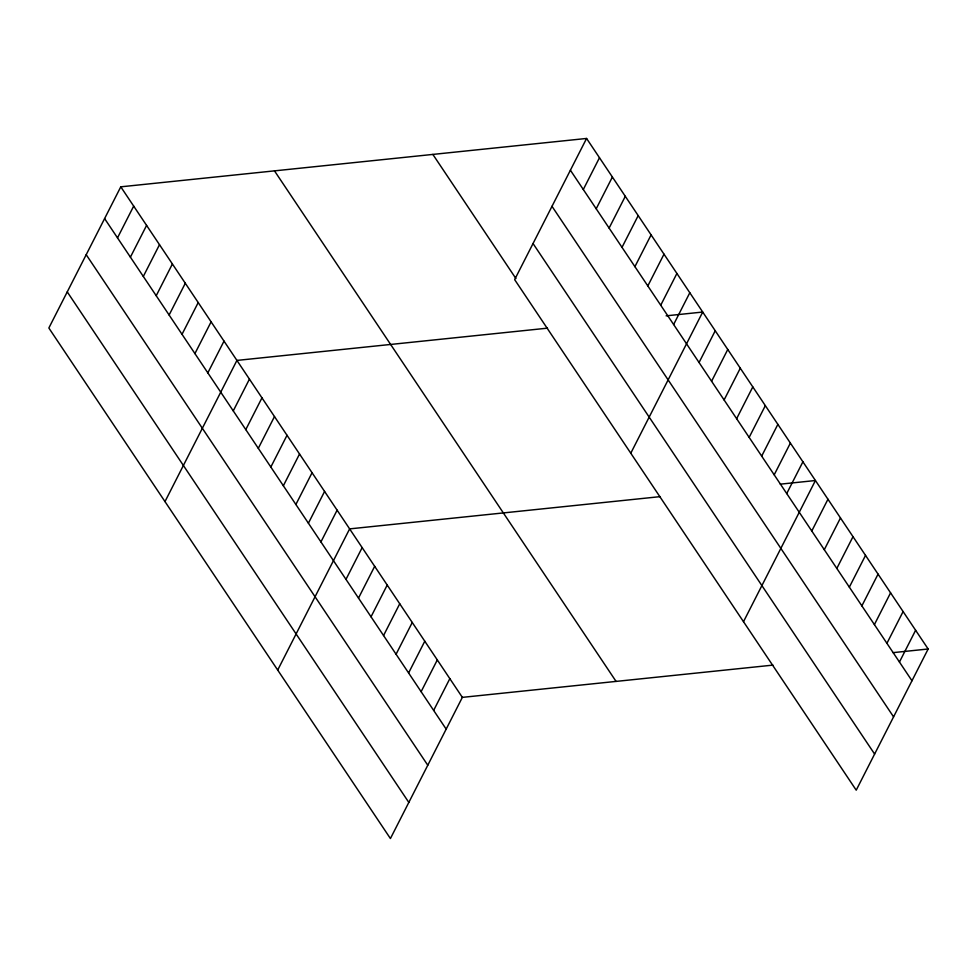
<?xml version="1.0" encoding="UTF-8"?>
<svg xmlns="http://www.w3.org/2000/svg" width="977" height="977" viewBox="0 0 977 977"><rect width="100%" height="100%" fill="white"/><g stroke="black" fill="none" stroke-linecap="round" stroke-linejoin="round"><path stroke-width="1.47" d="M586.579 138.453L514.647 279.63L856.218 790.173L928.15 648.997L586.579 138.453L120.782 186.827L48.85 328.003L390.421 838.547L462.353 697.37L772.929 665.117M117.509 237.863L133.69 206.11M130.405 257.159L146.587 225.406M143.314 276.442L159.495 244.69M156.222 295.726L172.392 263.973M169.119 315.021L185.3 283.257M182.027 334.305L198.209 302.552M194.924 353.589L211.105 321.836M207.832 372.872L224.014 341.12M164.991 501.58L236.922 360.415L547.486 328.162M233.259 410.89L249.44 379.125M245.789 429.599L261.97 397.847M258.307 448.321L274.488 416.568M270.837 467.043L287.018 435.29M283.354 485.764L299.536 454.012M295.884 504.486L312.066 472.734M308.402 523.208L324.584 491.443M320.932 541.917L337.114 510.165M277.7 670.063L349.632 528.887L660.208 496.634M345.98 579.361L362.162 547.608M358.51 598.083L374.68 566.33M583.306 189.501L599.475 157.749M371.028 616.805L387.21 585.052M596.202 208.785L612.384 177.032M383.558 635.526L399.74 603.774M609.111 228.081L625.292 196.316M396.076 654.248L412.257 622.483M622.007 247.364L638.189 215.612M408.606 672.958L424.787 641.205M634.916 266.648L651.097 234.895M421.124 691.679L437.305 659.927M647.824 285.931L663.994 254.179M433.654 710.401L449.835 678.649M660.721 305.227L676.902 273.475M673.629 324.511L689.811 292.758M630.776 453.218L702.707 312.042L666.119 315.84M699.056 362.516L715.237 330.763M711.586 381.238L727.755 349.485M724.104 399.959L740.285 368.207M736.634 418.681L752.803 386.916M749.151 437.391L765.333 405.638M761.681 456.112L777.863 424.36M774.199 474.834L790.381 443.082M786.729 493.556L802.911 461.803M743.497 621.69L815.429 480.525L780.293 484.165M811.777 531L827.959 499.235M824.295 549.709L840.476 517.957M836.825 568.431L853.006 536.678M849.343 587.153L865.524 555.4M861.873 605.874L878.054 574.122M874.403 624.596L890.572 592.844M886.921 643.318L903.102 611.565M899.451 662.04L915.62 630.275M893.015 652.648L928.15 648.997M570.397 170.218L911.968 680.749M551.993 206.318L893.576 716.862M533.039 243.529L874.61 754.061M432.86 154.415L515.929 278.579M274.488 170.865L616.072 681.409M120.782 186.827L462.353 697.37M104.6 218.579L446.171 729.123M86.208 254.692L427.779 765.235M67.254 291.891L408.826 802.435"/></g></svg>
